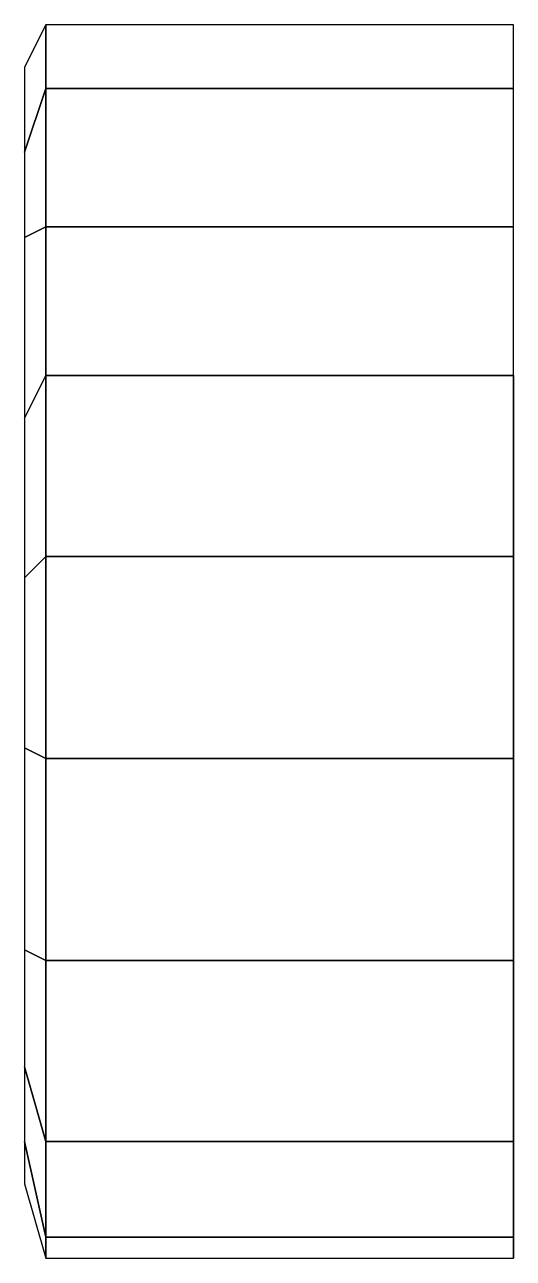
# Model space of a CAD drawing. Extents: x -1.13 to 1.13, y -2.55 to 2.64.
# Drawn here: x -1.13 to -0.67, y -2.55 to -1.39 of the extents above.
import ezdxf

# ---------------------------------------------------------------- set-up
doc = ezdxf.new("R2010")
doc.units = 0
doc.layers.add('FENDERS', color=6, linetype='CONTINUOUS')

msp = doc.modelspace()

# ---------------------------------------------------------------- linework, layer by layer
at = {"layer": 'FENDERS'}
for points in [[(-1.13, -1.43, 0.93), (-1.13, -1.51, 1.07), (-1.11, -1.45, 1.09), (-1.11, -1.39, 0.94)], [(-1.11, -1.39, 0.94), (-1.11, -1.45, 1.09), (-0.67, -1.45, 1.09), (-0.67, -1.39, 0.94)], [(-1.13, -1.51, 1.07), (-1.13, -1.59, 1.16), (-1.11, -1.58, 1.24), (-1.11, -1.45, 1.09)], [(-1.11, -1.45, 1.09), (-1.11, -1.58, 1.24), (-0.67, -1.58, 1.24), (-0.67, -1.45, 1.09)], [(-1.13, -1.59, 1.16), (-1.13, -1.76, 1.26), (-1.11, -1.72, 1.33), (-1.11, -1.58, 1.24)], [(-1.11, -1.58, 1.24), (-1.11, -1.72, 1.33), (-0.67, -1.72, 1.33), (-0.67, -1.58, 1.24)], [(-1.13, -1.76, 1.26), (-1.13, -1.91, 1.3), (-1.11, -1.89, 1.39), (-1.11, -1.72, 1.33)], [(-1.11, -1.72, 1.33), (-1.11, -1.89, 1.39), (-0.67, -1.89, 1.39), (-0.67, -1.72, 1.33)], [(-0.67, -1.89, 1.39), (-0.67, -2.08, 1.39), (-0.67, -1.72, 1.33)], [(-0.67, -2.08, 1.39), (-0.67, -2.27, 1.32), (-0.67, -2.46, 1.05), (-0.67, -1.72, 1.33)], [(-1.13, -1.91, 1.3), (-1.13, -2.07, 1.3), (-1.11, -2.08, 1.39), (-1.11, -1.89, 1.39)], [(-1.11, -1.89, 1.39), (-1.11, -2.08, 1.39), (-0.67, -2.08, 1.39), (-0.67, -1.89, 1.39)], [(-1.13, -2.07, 1.3), (-1.13, -2.26, 1.23), (-1.11, -2.27, 1.32), (-1.11, -2.08, 1.39)], [(-1.11, -2.08, 1.39), (-1.11, -2.27, 1.32), (-0.67, -2.27, 1.32), (-0.67, -2.08, 1.39)], [(-1.13, -2.26, 1.23), (-1.13, -2.37, 1.16), (-1.11, -2.44, 1.19), (-1.11, -2.27, 1.32)], [(-1.11, -2.27, 1.32), (-1.11, -2.44, 1.19), (-0.67, -2.44, 1.19), (-0.67, -2.27, 1.32)], [(-0.67, -2.27, 1.32), (-0.67, -2.44, 1.19), (-0.67, -2.46, 1.05)], [(-1.13, -2.37, 1.16), (-1.13, -2.44, 1.07), (-1.11, -2.53, 1.06), (-1.11, -2.44, 1.19)], [(-1.13, -2.44, 1.07), (-1.13, -2.48, 1.01), (-1.11, -2.55, 0.99), (-1.11, -2.53, 1.06)], [(-1.11, -2.44, 1.19), (-1.11, -2.53, 1.06), (-0.67, -2.53, 1.06), (-0.67, -2.44, 1.19)], [(-0.67, -2.44, 1.19), (-0.67, -2.53, 1.06), (-0.67, -2.46, 1.05)], [(-0.67, -2.53, 1.06), (-0.67, -2.55, 0.99), (-0.67, -2.46, 1.05)], [(-1.11, -2.53, 1.06), (-1.11, -2.55, 0.99), (-0.67, -2.55, 0.99), (-0.67, -2.53, 1.06)]]:
    msp.add_3dface(points, dxfattribs=at)

doc.saveas('drawing.dxf')
